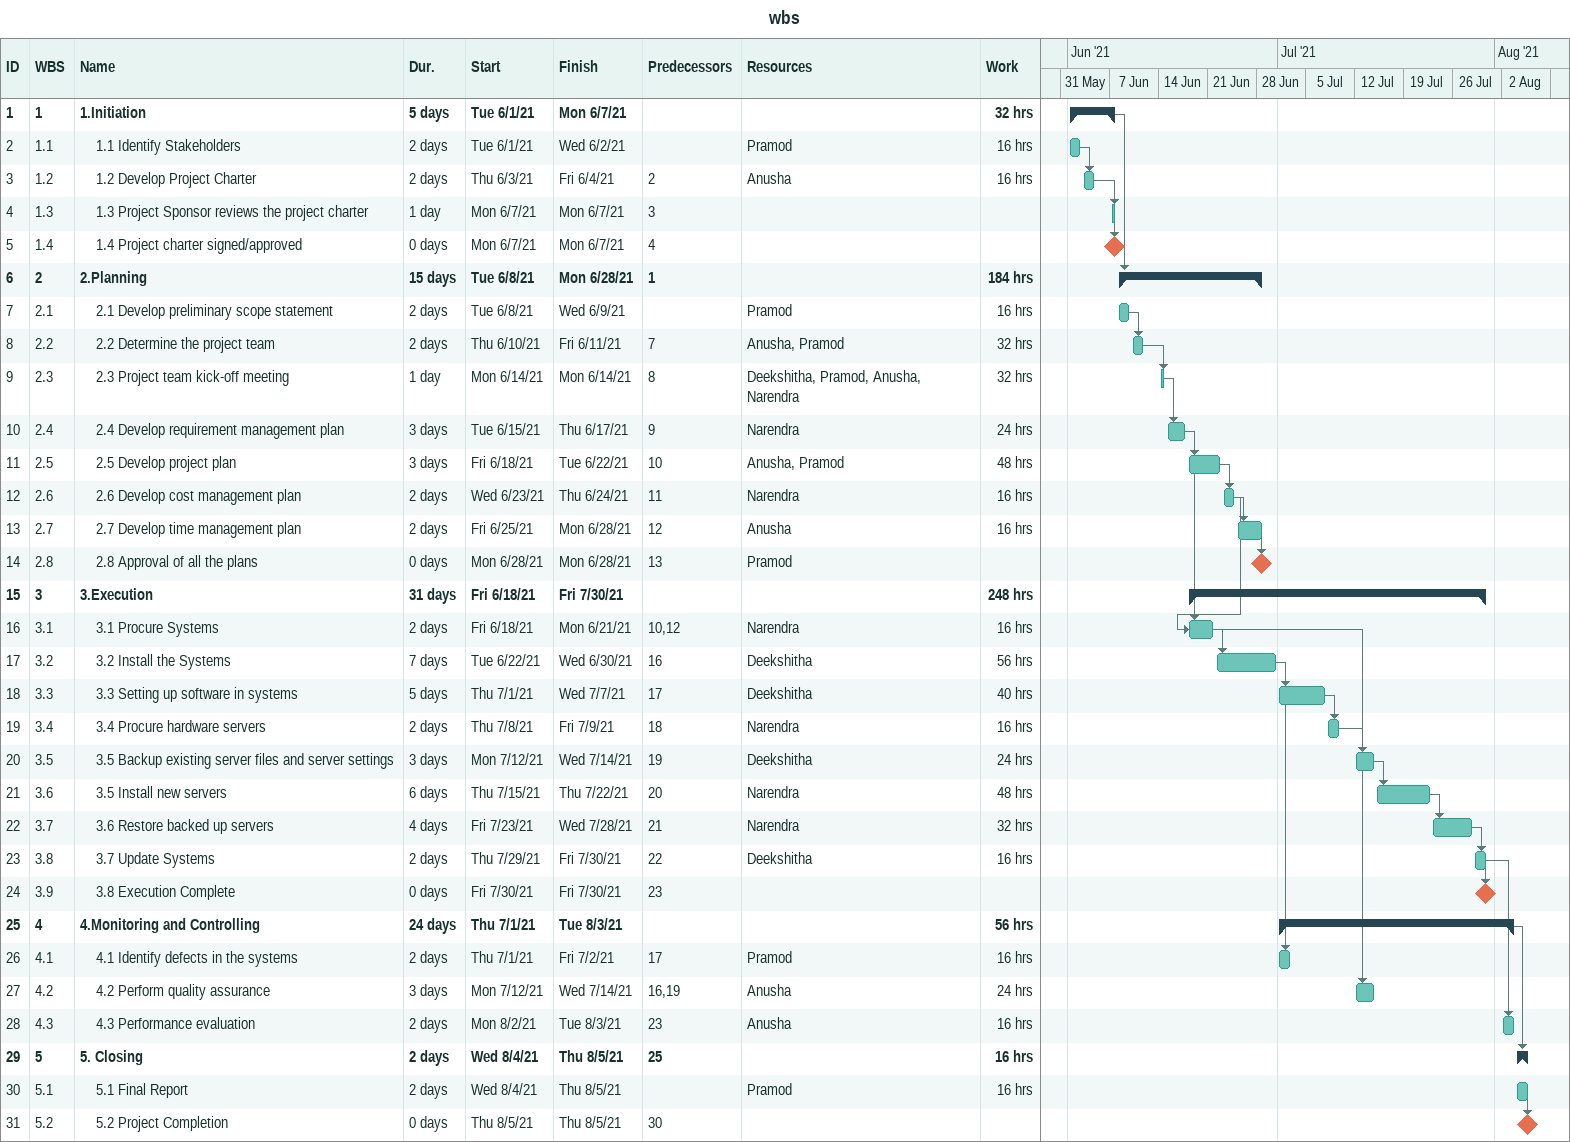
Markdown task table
wbs

| ID | WBS | Task | Duration | Start | Finish | Predecessors | Resources | Work (h) |
|---|---|---|---|---|---|---|---|---|
| 1 | 1 | **1.Initiation** | 5d | 2021-06-01 | 2021-06-07 |  |  | 32 |
| 2 | 1.1 | 1.1 Identify Stakeholders | 2d | 2021-06-01 | 2021-06-02 |  | Pramod | 16 |
| 3 | 1.2 | 1.2 Develop Project Charter | 2d | 2021-06-03 | 2021-06-04 | 2 | Anusha | 16 |
| 4 | 1.3 | 1.3 Project Sponsor reviews the project charter | 1d | 2021-06-07 | 2021-06-07 | 3 |  |  |
| 5 | 1.4 | 1.4 Project charter signed/approved | 0d | 2021-06-07 | 2021-06-07 | 4 |  |  |
| 6 | 2 | **2.Planning** | 15d | 2021-06-08 | 2021-06-28 | 1 |  | 184 |
| 7 | 2.1 | 2.1 Develop preliminary scope statement | 2d | 2021-06-08 | 2021-06-09 |  | Pramod | 16 |
| 8 | 2.2 | 2.2 Determine the project team | 2d | 2021-06-10 | 2021-06-11 | 7 | Anusha, Pramod | 32 |
| 9 | 2.3 | 2.3 Project team kick-off meeting | 1d | 2021-06-14 | 2021-06-14 | 8 | Deekshitha, Pramod, Anusha, Narendra | 32 |
| 10 | 2.4 | 2.4 Develop requirement management plan | 3d | 2021-06-15 | 2021-06-17 | 9 | Narendra | 24 |
| 11 | 2.5 | 2.5 Develop project plan | 3d | 2021-06-18 | 2021-06-22 | 10 | Anusha, Pramod | 48 |
| 12 | 2.6 | 2.6 Develop cost management plan | 2d | 2021-06-23 | 2021-06-24 | 11 | Narendra | 16 |
| 13 | 2.7 | 2.7 Develop time management plan | 2d | 2021-06-25 | 2021-06-28 | 12 | Anusha | 16 |
| 14 | 2.8 | 2.8 Approval of all the plans | 0d | 2021-06-28 | 2021-06-28 | 13 | Pramod |  |
| 15 | 3 | **3.Execution** | 31d | 2021-06-18 | 2021-07-30 |  |  | 248 |
| 16 | 3.1 | 3.1 Procure Systems | 2d | 2021-06-18 | 2021-06-21 | 10, 12 | Narendra | 16 |
| 17 | 3.2 | 3.2 Install the Systems | 7d | 2021-06-22 | 2021-06-30 | 16 | Deekshitha | 56 |
| 18 | 3.3 | 3.3 Setting up software in systems | 5d | 2021-07-01 | 2021-07-07 | 17 | Deekshitha | 40 |
| 19 | 3.4 | 3.4 Procure hardware servers | 2d | 2021-07-08 | 2021-07-09 | 18 | Narendra | 16 |
| 20 | 3.5 | 3.5 Backup existing server files and server settings | 3d | 2021-07-12 | 2021-07-14 | 19 | Deekshitha | 24 |
| 21 | 3.6 | 3.5 Install new servers | 6d | 2021-07-15 | 2021-07-22 | 20 | Narendra | 48 |
| 22 | 3.7 | 3.6 Restore backed up servers | 4d | 2021-07-23 | 2021-07-28 | 21 | Narendra | 32 |
| 23 | 3.8 | 3.7 Update Systems | 2d | 2021-07-29 | 2021-07-30 | 22 | Deekshitha | 16 |
| 24 | 3.9 | 3.8 Execution Complete | 0d | 2021-07-30 | 2021-07-30 | 23 |  |  |
| 25 | 4 | **4.Monitoring and Controlling** | 24d | 2021-07-01 | 2021-08-03 |  |  | 56 |
| 26 | 4.1 | 4.1 Identify defects in the systems | 2d | 2021-07-01 | 2021-07-02 | 17 | Pramod | 16 |
| 27 | 4.2 | 4.2 Perform quality assurance | 3d | 2021-07-12 | 2021-07-14 | 16, 19 | Anusha | 24 |
| 28 | 4.3 | 4.3 Performance evaluation | 2d | 2021-08-02 | 2021-08-03 | 23 | Anusha | 16 |
| 29 | 5 | **5. Closing** | 2d | 2021-08-04 | 2021-08-05 | 25 |  | 16 |
| 30 | 5.1 | 5.1 Final Report | 2d | 2021-08-04 | 2021-08-05 |  | Pramod | 16 |
| 31 | 5.2 | 5.2 Project Completion | 0d | 2021-08-05 | 2021-08-05 | 30 |  |  |
